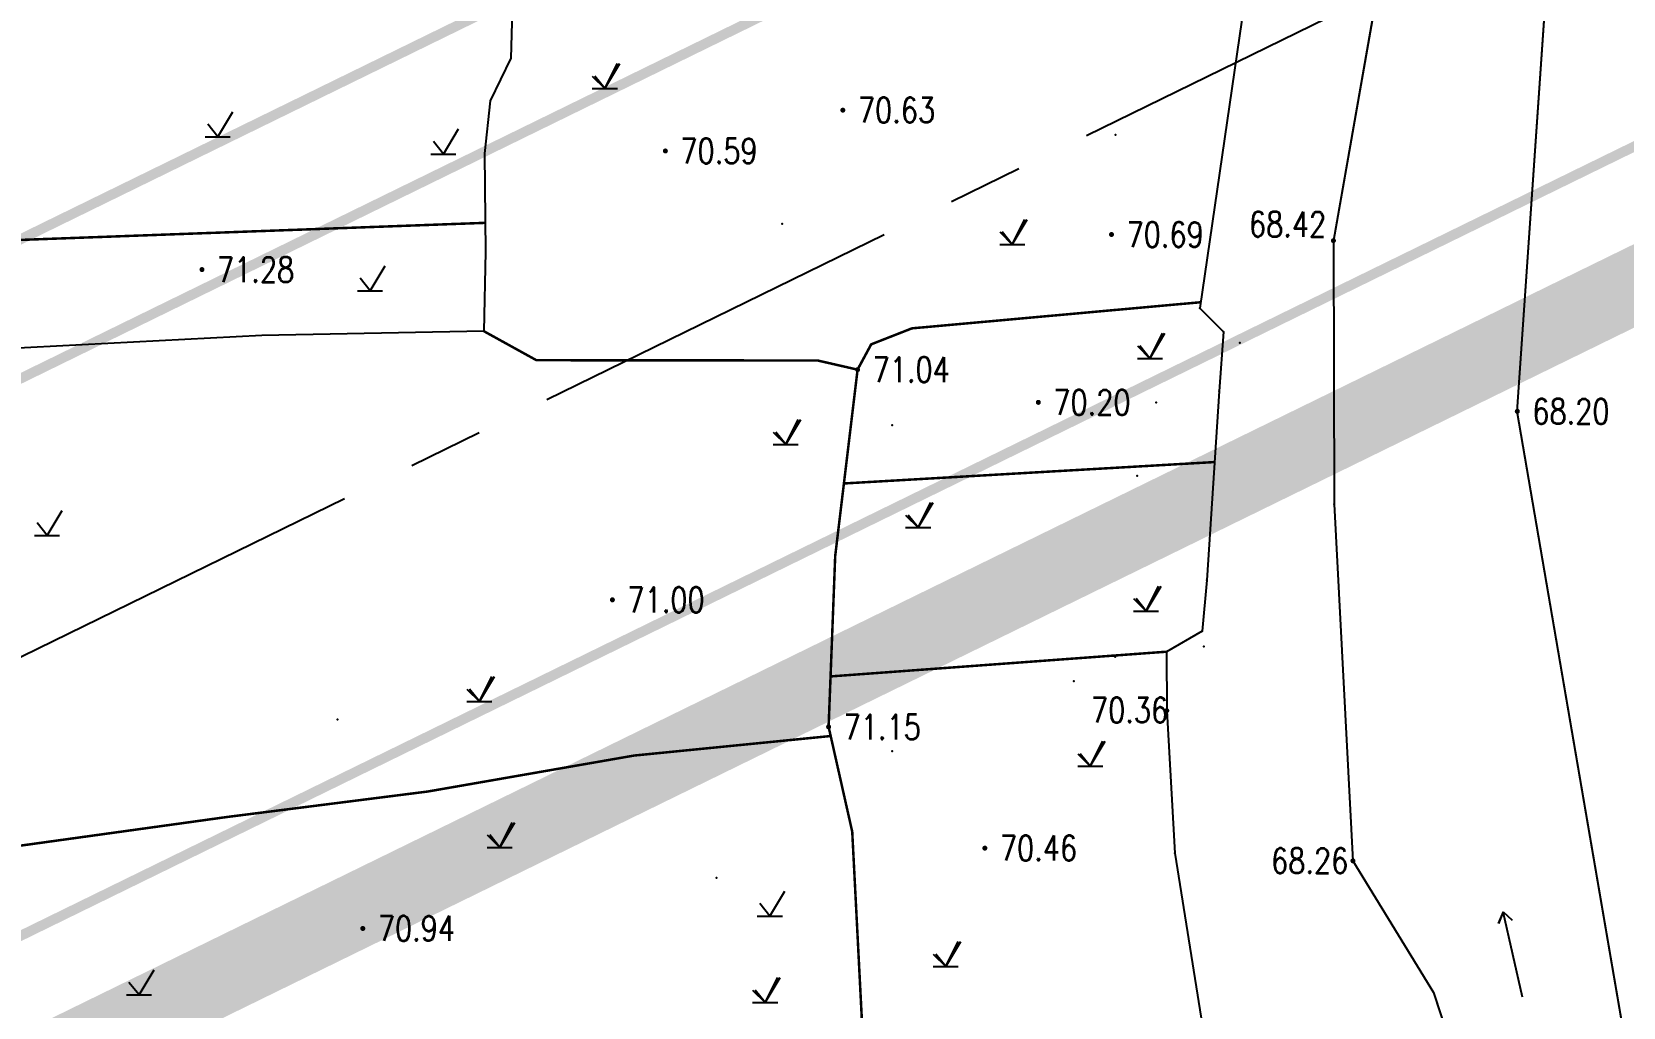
# Model space of a CAD drawing. Extents: x 10519 to 17598, y -625 to 2857.
# Drawn here: x 13783.9 to 13847.5, y 471.8 to 510.7 of the extents above; entities that cross this region are included whole.
import ezdxf
from ezdxf.enums import TextEntityAlignment as Align

# ---------------------------------------------------------------- set-up
doc = ezdxf.new("R2010")
doc.units = 0
doc.header["$MEASUREMENT"] = 0
for name, pattern in [('CENTER', [2, 1.25, -0.25, 0.25, -0.25]), ('CENTERX2', [4, 2.5, -0.5, 0.5, -0.5]), ('L94', [8, 5, -1.5, 0, -1.5])]:
    doc.linetypes.add(name, pattern=pattern)
doc.layers.get('0').update_dxf_attribs({"linetype": 'CONTINUOUS'})
for name, color, linetype in [('00000衢化东路中线', 1, 'CENTER'), ('00000道路边线', 2, 'CONTINUOUS'), ('0000原地形', 252, 'CONTINUOUS'), ('ASSIST', 252, 'CONTINUOUS'), ('GCD', 224, 'CONTINUOUS'), ('JZD', 1, 'CONTINUOUS')]:
    doc.layers.add(name, color=color, linetype=linetype)
doc.styles.add('HZ', font='txt8.shx', dxfattribs={"width": 0.8, "bigfont": 'hz.shx'})
doc.styles.add('正等线体', font='txt8.shx', dxfattribs={"width": 0.8, "bigfont": 'hz.shx'})
doc.linetypes.add('10421', pattern='A,2,[150,AAA.SHX,S=1,R=0,X=0,Y=1],1e-11', length=2)

# ---------------------------------------------------------------- blocks, each defined once
blk = doc.blocks.new('GC200')
at = {"linetype": 'Continuous', "const_width": 0.2, "flags": 128}
blk.add_lwpolyline([(-0.1, 0, 1), (0.1, 0, 1)], format="xyb", close=True, dxfattribs=at)
blk = doc.blocks.new('gc086')
for p, q in [((0, 0), (7, 0)), ((7, 0), (6.18, 0.57)), ((7, 0), (6.18, -0.57))]:
    blk.add_line(p, q)
blk = doc.blocks.new('gc123')
for p, q in [((0, 0), (1.2, 2)), ((-1, 0), (1, 0)), ((0, 0), (-0.8, 1))]:
    blk.add_line(p, q)

msp = doc.modelspace()

# ---------------------------------------------------------------- linework, layer by layer
at = {"layer": '00000衢化东路中线', "color": 6, "linetype": 'CENTERX2', "ltscale": 6}
msp.add_line((13947.302, 565.889), (13646.265, 418.624), dxfattribs=at)
at = {"layer": '00000道路边线', "const_width": 0.4}
for points in [[(13527.004, 647.223), (13452.966, 598.224, 0.414214), (13447.89, 573.279), (13556.459, 409.229, 0.342677), (13577.377, 402.16), (13603.037, 411.075, 0.034015), (13641.802, 427.574), (13798.929, 504.439), (13908.413, 557.997, 0.372894), (13921.222, 588.125), (13845.802, 822.074, 0.46943), (13824.378, 830.66), (13712.853, 770.219), (13452.966, 598.224)], [(13601.396, 415.798, 0.034046), (13639.57, 432.048), (13797.903, 509.503), (13908.939, 563.821, 0.372894), (13919.186, 587.923), (13843.783, 821.817, 0.46943), (13828.073, 828.113), (13714.914, 766.787), (13451.838, 592.681), (13449.018, 578.823), (13560.838, 409.861), (13572.734, 405.84), (13601.396, 415.798)], [(13949.57, 7.079), (13982.275, 5.635, 0.427199), (14008.378, 30.611), (14008.378, 223.919, 0.078123), (13979.581, 407.095), (13942.921, 520.813, 0.456777), (13908.142, 535.6), (13803.036, 484.183), (13650.726, 409.675, -0.033896), (13609.6, 392.183), (12970.082, 169.998, 0.48251), (12960.756, 143.406, -0.48251), (12970.082, 169.998)], [(14006.378, 20.813), (14006.378, 223.919, 0.078123), (13977.678, 406.482), (13940.885, 520.611, 0.456777), (13913.061, 532.44), (13804.062, 479.119), (13652.957, 405.2, -0.033868), (13611.241, 387.46)], [(13910.339, 531.108), (13805.233, 479.692), (13652.957, 405.2, -0.033868), (13611.241, 387.46), (12971.723, 165.275, 0.48251), (12964.987, 146.07, -1), (12956.524, 140.742, -0.48251), (12968.441, 174.721)]]:
    msp.add_lwpolyline(points, format="xyb", dxfattribs=at)
at = {"layer": '0000原地形', "linetype": 'Continuous'}
for p, q in [((13840.132, 526.457, 68.145), (13835.904, 502.378, 68.145)), ((13843.249, 495.558, 67.991), (13844.77, 517.732, 67.991)), ((13835.904, 502.378, 68.145), (13835.939, 491.856, 68.145)), ((13819.064, 498.874, 70.686), (13830.606, 499.918, 70.686)), ((13817.439, 498.236, 70.686), (13819.064, 498.874, 70.686)), ((13816.893, 497.224, 70.686), (13817.439, 498.236, 70.686)), ((13815.297, 497.59, 70.686), (13804.062, 497.601, 70.686)), ((13816.893, 497.224, 70.686), (13815.297, 497.59, 70.686)), ((13815.999, 489.779, 70.686), (13816.893, 497.224, 70.686)), ((13848.225, 466.525, 67.991), (13843.249, 495.558, 67.991)), ((13816.347, 492.677, 70.378), (13831.154, 493.532, 70.378)), ((13835.939, 491.856, 68.145), (13836.682, 477.602, 68.145)), ((13815.736, 482.953, 70.686), (13815.999, 489.779, 70.686)), ((13815.814, 484.968, 70.439), (13829.23, 485.955, 70.439)), ((13807.968, 481.807, 71.049), (13815.819, 482.587, 71.049)), ((13816.679, 478.766, 70.686), (13815.736, 482.953, 70.686)), ((13799.725, 480.37, 71.049), (13807.968, 481.807, 71.049)), ((13817.081, 470.929, 70.686), (13816.679, 478.766, 70.686)), ((13836.682, 477.602, 68.145), (13839.907, 472.343, 68.145)), ((13839.907, 472.343, 68.145), (13841.236, 468.278, 68.145))]:
    msp.add_line(p, q, dxfattribs=at)
at = {"layer": '0000原地形', "linetype": '10421'}
for p, q in [((13832.335, 511.839, 71.317), (13830.571, 499.679, 71.317)), ((13830.571, 499.679, 71.317), (13831.514, 498.735, 71.317)), ((13831.514, 498.735, 71.317), (13831.342, 496.358, 71.317)), ((13831.342, 496.358, 71.317), (13830.841, 488.814, 71.317)), ((13830.841, 488.814, 71.317), (13830.658, 486.774, 71.317)), ((13830.658, 486.774, 71.317), (13829.23, 485.955, 71.317)), ((13829.23, 485.955, 71.317), (13829.244, 483.599, 71.317)), ((13829.244, 483.599, 71.317), (13829.568, 477.909, 71.317)), ((13829.568, 477.909, 71.317), (13830.619, 471.308, 71.317))]:
    msp.add_line(p, q, dxfattribs=at)
at = {"layer": '0000原地形'}
for p, q in [((13806.796, 508.451), (13807.296, 509.451)), ((13806.296, 508.951), (13806.796, 508.451)), ((13806.296, 508.451), (13807.296, 508.451)), ((13823.072, 502.225), (13823.572, 503.225)), ((13822.572, 502.725), (13823.072, 502.225)), ((13822.572, 502.225), (13823.572, 502.225)), ((13828.571, 497.676), (13829.071, 498.676)), ((13828.071, 498.176), (13828.571, 497.676)), ((13828.071, 497.676), (13829.071, 497.676)), ((13813.525, 494.73), (13814.025, 494.23)), ((13814.025, 494.23), (13814.525, 495.23)), ((13813.525, 494.23), (13814.525, 494.23)), ((13819.313, 490.911), (13819.813, 491.911)), ((13818.813, 491.411), (13819.313, 490.911)), ((13818.813, 490.911), (13819.813, 490.911)), ((13828.42, 487.576), (13828.92, 488.576)), ((13827.92, 488.076), (13828.42, 487.576)), ((13827.92, 487.576), (13828.92, 487.576)), ((13801.288, 484.464), (13801.788, 483.964)), ((13801.788, 483.964), (13802.288, 484.964)), ((13801.288, 483.964), (13802.288, 483.964)), ((13826.188, 481.38), (13826.688, 482.38)), ((13825.688, 481.88), (13826.188, 481.38)), ((13825.688, 481.38), (13826.688, 481.38)), ((13802.596, 478.136), (13803.096, 479.136)), ((13802.096, 478.636), (13802.596, 478.136)), ((13802.096, 478.136), (13803.096, 478.136)), ((13842.678, 475.566), (13842.49, 475.103)), ((13843.459, 472.154), (13842.678, 475.566)), ((13842.678, 475.566), (13843.049, 475.23)), ((13820.416, 473.378), (13820.916, 474.378)), ((13819.916, 473.878), (13820.416, 473.378)), ((13819.916, 473.378), (13820.916, 473.378)), ((13812.701, 472.436), (13813.201, 471.936)), ((13813.201, 471.936), (13813.701, 472.936)), ((13812.701, 471.936), (13813.701, 471.936))]:
    msp.add_line(p, q, dxfattribs=at)
at = {"layer": '0000原地形', "linetype": 'Continuous'}
for p in [(13827.201, 506.607, 70.635), (13813.876, 503.052, 70.63), (13827.037, 502.622, 70.691), (13835.904, 502.378, 68.42), (13828.496, 499.727, 70.707), (13830.571, 499.679, 70.578), (13819.064, 498.874, 70.743), (13831.514, 498.735, 70.163), (13817.439, 498.236, 70.749), (13832.161, 498.293, 69.103), (13804.062, 497.601, 71.079), (13815.297, 497.59, 71.066), (13816.893, 497.224, 71.039), (13828.82, 495.917, 70.198), (13831.342, 496.358, 70.126), (13843.249, 495.558, 68.204), (13818.27, 495.012, 70.387), (13829.456, 493.434, 70.241), (13818.627, 492.809, 70.378), (13828.068, 492.976, 70.245), (13835.939, 491.856, 68.163), (13815.999, 489.779, 71.119), (13830.841, 488.814, 69.954), (13807.097, 488.028, 71.002), (13830.658, 486.774, 70.061), (13827.185, 485.747, 70.382), (13829.23, 485.955, 70.322), (13830.73, 486.168, 69.375), (13818.079, 485.123, 70.439), (13825.535, 484.778, 70.46), (13796.12, 483.25, 70.964), (13829.244, 483.599, 70.364), (13815.736, 482.953, 71.147), (13813.788, 482.385, 71.08), (13818.28, 481.986, 70.457), (13807.968, 481.807, 71.082), (13799.725, 480.37, 71.049), (13816.679, 478.766, 70.99), (13829.568, 477.909, 70.148), (13836.682, 477.602, 68.262), (13811.253, 476.925, 70.954), (13797.126, 474.898, 70.936), (13839.907, 472.343, 68.105)]:
    msp.add_point(p, dxfattribs=at)
at = {"layer": 'ASSIST', "color": 252, "flags": 128}
for points, elevation in [([(13891.421, 639.19), (13886.648, 609.29), (13881.585, 593.591), (13866.379, 575.475), (13861.293, 567.529), (13853.305, 556.519), (13841.078, 532.319), (13840.64, 528.373), (13840.132, 526.457), (13835.904, 502.378), (13835.939, 491.856), (13836.682, 477.602), (13839.907, 472.343), (13841.236, 468.278), (13839.876, 464.626), (13840.171, 461.524), (13841.009, 460.152), (13842.881, 454.663), (13844.288, 449.619), (13845.485, 444.47), (13845.65, 437.637), (13844.993, 429.869), (13843.326, 422.989), (13838.813, 416.132)], 68.145), ([(13846.633, 415.299), (13849.208, 421.281), (13852.805, 435.643), (13852.415, 440.559), (13848.225, 466.525), (13843.249, 495.558), (13844.77, 517.732), (13845.728, 526.361), (13848.809, 534.87), (13861.646, 558.509), (13880.993, 576.164), (13885.936, 582.185), (13889.35, 594.735), (13892.724, 601.371), (13893.787, 610.343), (13897.384, 636.541), (13897.503, 638.149)], 67.991)]:
    msp.add_lwpolyline(points, dxfattribs=dict(at, elevation=elevation))
msp.add_lwpolyline([(13805.364, 518.525), (13803.265, 517.803), (13803.037, 509.67), (13802.22, 507.963), (13801.993, 505.856), (13802.022, 501.935), (13801.964, 498.76), (13793.091, 498.583), (13780.781, 497.953), (13778.98, 498.61)], dxfattribs=at)
at = {"layer": 'ASSIST', "color": 252, "elevation": 71.317, "flags": 128}
msp.add_lwpolyline([(13832.335, 511.839, 0.00000207, 0.00000207, 0), (13830.571, 499.679, 0.00000207, 0.00000207, 0), (13831.514, 498.735, 0.00000207, 0.00000207, 0), (13831.342, 496.358, 0.00000207, 0.00000207, 0), (13830.841, 488.814, 0.00000207, 0.00000207, 0), (13830.658, 486.774, 0.00000207, 0.00000207, 0), (13829.23, 485.955, 0.00000207, 0.00000207, 0), (13829.244, 483.599, 0.00000207, 0.00000207, 0), (13829.568, 477.909, 0.00000207, 0.00000207, 0), (13830.619, 471.308, 0.00000207, 0.00000207, 0), (13831.703, 470.57, 0.00000207, 0.00000207, 0), (13832.764, 463.509, 0.00000207, 0.00000207, 0), (13832.946, 453.922, 0.00000207, 0.00000207, 0), (13832.396, 451.294, 0.00000207, 0.00000207, 0), (13833.922, 446.154, 0.00000207, 0.00000207, 0), (13834.769, 444.644, 0.00000207, 0.00000207, 0), (13835.702, 440.601, 0.00000207, 0.00000207, 0), (13835.913, 433.816, 0.00000207, 0.00000207, 0)], format="xyseb", dxfattribs=at)
at = {"layer": 'ASSIST', "color": 252, "const_width": 0.1, "flags": 128}
for points, elevation in [([(13778.626, 502.23), (13802.013, 503.089)], 71.365), ([(13804.285, 431.66), (13815.32, 436.46), (13819.814, 438.668), (13823.405, 439.796), (13821.796, 446.27), (13818.067, 458.304), (13817.081, 470.929), (13816.679, 478.766), (13815.736, 482.953), (13815.999, 489.779), (13816.893, 497.224), (13817.439, 498.236), (13819.064, 498.874), (13830.606, 499.918)], 70.686), ([(13820.952, 448.995), (13818.067, 458.304), (13817.081, 470.929), (13816.679, 478.766), (13815.736, 482.953), (13815.999, 489.779), (13816.893, 497.224), (13817.439, 498.236), (13819.064, 498.874), (13820.952, 499.045)], 70.686), ([(13801.964, 498.76), (13804.062, 497.601)], 71.117), ([(13816.893, 497.224), (13815.297, 497.59), (13804.062, 497.601)], 70.686), ([(13816.347, 492.677), (13831.154, 493.532)], 70.378), ([(13816.347, 492.677), (13820.952, 492.943)], 70.378), ([(13815.814, 484.968), (13829.23, 485.955)], 70.439), ([(13815.814, 484.968), (13820.952, 485.346)], 70.439), ([(13799.725, 480.37), (13807.968, 481.807), (13815.819, 482.587)], 71.049)]:
    msp.add_lwpolyline(points, dxfattribs=dict(at, elevation=elevation))
for points in [[(13791.681, 479.349), (13799.725, 480.37)], [(13791.681, 479.349), (13777.357, 477.362)]]:
    msp.add_lwpolyline(points, dxfattribs=at)
at = {"layer": 'JZD', "linetype": 'L94', "ltscale": 2, "flags": 128}
msp.add_lwpolyline([(13268.341, 851.356, 3, 3, 0), (13248.536, 838.266, 3, 3, 0), (13558.915, 369.28, 3, 3, 0), (13611.241, 387.46, 3, 3, 0.033868), (13652.957, 405.2, 3, 3, 0), (13913.061, 532.44, 3, 3, 0), (13894.603, 572.841, 3, 3, 0), (13860.135, 593.138, 3, 3, 0), (13886.499, 637.909, 3, 3, 0.035272), (13890.893, 646.74, 3, 3, 0), (13896.13, 659.439, 3, 3, 0), (13836.595, 844.116, 3, 3, 0), (13693.229, 768.684, 3, 3, 0), (13683.084, 774.501, 3, 3, 0), (13430.036, 607.032, 3, 3, 0), (13268.341, 851.356, 0, 0, 0)], format="xyseb", dxfattribs=at)

# ---------------------------------------------------------------- block references
at = {"layer": 'ASSIST', "color": 252, "xscale": 0.5, "yscale": 0.5}
for p in [(13806.796, 508.451), (13791.333, 506.526), (13800.345, 505.839), (13823.072, 502.225), (13797.42, 500.373), (13828.571, 497.676), (13814.025, 494.23), (13784.511, 490.601), (13819.313, 490.911), (13828.42, 487.576), (13801.788, 483.964), (13826.188, 481.38), (13802.596, 478.136), (13813.387, 475.39), (13820.416, 473.378), (13788.186, 472.242), (13813.201, 471.936)]:
    msp.add_blockref('gc123', p, dxfattribs=at)
at = {"layer": 'ASSIST', "color": 252}
ref = msp.add_blockref('GC200', (13816.305, 507.592, 70.63), dxfattribs=dict(at, xscale=0.5, yscale=0.5, zscale=0.5))
ref.add_attrib('height', '70.63', dxfattribs={"layer": 'GCD', "linetype": 'Continuous', "height": 1, "style": '正等线体', "width": 0.8}).set_placement((13816.905, 507.592, 70.63), align=Align.MIDDLE_LEFT)
ref = msp.add_blockref('GC200', (13809.214, 505.961, 70.592), dxfattribs=dict(at, xscale=0.5, yscale=0.5, zscale=0.5))
ref.add_attrib('height', '70.59', dxfattribs={"layer": 'GCD', "linetype": 'Continuous', "height": 1, "style": 'HZ', "width": 0.8}).set_placement((13809.814, 505.961, 70.592), align=Align.MIDDLE_LEFT)
ref = msp.add_blockref('GC200', (13835.904, 502.378, 68.42), dxfattribs=dict(at, xscale=0.5, yscale=0.5, zscale=0.5))
ref.add_attrib('height', '68.42', dxfattribs={"layer": 'GCD', "linetype": 'Continuous', "height": 1, "style": '正等线体', "width": 0.8}).set_placement((13832.529, 503.033, 68.42), align=Align.MIDDLE_LEFT)
ref = msp.add_blockref('GC200', (13827.037, 502.622, 70.691), dxfattribs=dict(at, xscale=0.5, yscale=0.5, zscale=0.5))
ref.add_attrib('height', '70.69', dxfattribs={"layer": 'GCD', "linetype": 'Continuous', "height": 1, "style": '正等线体', "width": 0.8}).set_placement((13827.637, 502.622, 70.691), align=Align.MIDDLE_LEFT)
ref = msp.add_blockref('GC200', (13790.702, 501.224, 71.28), dxfattribs=dict(at, xscale=0.5, yscale=0.5, zscale=0.5))
ref.add_attrib('height', '71.28', dxfattribs={"layer": 'GCD', "linetype": 'Continuous', "height": 1, "style": 'HZ', "width": 0.8}).set_placement((13791.302, 501.224, 71.28), align=Align.MIDDLE_LEFT)
ref = msp.add_blockref('GC200', (13816.893, 497.224, 71.039), dxfattribs=dict(at, xscale=0.5, yscale=0.5, zscale=0.5))
ref.add_attrib('height', '71.04', dxfattribs={"layer": 'GCD', "linetype": 'Continuous', "height": 1, "style": '正等线体', "width": 0.8}).set_placement((13817.493, 497.224, 71.039), align=Align.MIDDLE_LEFT)
ref = msp.add_blockref('GC200', (13824.114, 495.917, 70.198), dxfattribs=dict(at, xscale=0.5, yscale=0.5, zscale=0.5))
ref.add_attrib('height', '70.20', dxfattribs={"layer": 'GCD', "linetype": 'Continuous', "height": 1, "style": '正等线体', "width": 0.8}).set_placement((13824.714, 495.917, 70.198), align=Align.MIDDLE_LEFT)
ref = msp.add_blockref('GC200', (13843.249, 495.558, 68.204), dxfattribs=dict(at, xscale=0.5, yscale=0.5, zscale=0.5))
ref.add_attrib('height', '68.20', dxfattribs={"layer": 'GCD', "linetype": 'Continuous', "height": 1, "style": 'HZ', "width": 0.8}).set_placement((13843.849, 495.558, 68.204), align=Align.MIDDLE_LEFT)
ref = msp.add_blockref('GC200', (13807.097, 488.028, 71.002), dxfattribs=dict(at, xscale=0.5, yscale=0.5, zscale=0.5))
ref.add_attrib('height', '71.00', dxfattribs={"layer": 'GCD', "linetype": 'Continuous', "height": 1, "style": '正等线体', "width": 0.8}).set_placement((13807.697, 488.028, 71.002), align=Align.MIDDLE_LEFT)
ref = msp.add_blockref('GC200', (13829.244, 483.599, 70.364), dxfattribs=dict(at, xscale=0.5, yscale=0.5, zscale=0.5))
ref.add_attrib('height', '70.36', dxfattribs={"layer": 'GCD', "linetype": 'Continuous', "height": 1, "style": '正等线体', "width": 0.8}).set_placement((13826.216, 483.621, 70.364), align=Align.MIDDLE_LEFT)
ref = msp.add_blockref('GC200', (13815.736, 482.953, 71.147), dxfattribs=dict(at, xscale=0.5, yscale=0.5, zscale=0.5))
ref.add_attrib('height', '71.15', dxfattribs={"layer": 'GCD', "linetype": 'Continuous', "height": 1, "style": '正等线体', "width": 0.8}).set_placement((13816.336, 482.953, 71.147), align=Align.MIDDLE_LEFT)
ref = msp.add_blockref('GC200', (13821.978, 478.108, 70.457), dxfattribs=dict(at, xscale=0.5, yscale=0.5, zscale=0.5))
ref.add_attrib('height', '70.46', dxfattribs={"layer": 'GCD', "linetype": 'Continuous', "height": 1, "style": '正等线体', "width": 0.8}).set_placement((13822.578, 478.108, 70.457), align=Align.MIDDLE_LEFT)
ref = msp.add_blockref('GC200', (13836.682, 477.602, 68.262), dxfattribs=dict(at, xscale=0.5, yscale=0.5, zscale=0.5))
ref.add_attrib('height', '68.26', dxfattribs={"layer": 'GCD', "linetype": 'Continuous', "height": 1, "style": '正等线体', "width": 0.8}).set_placement((13833.412, 477.602, 68.262), align=Align.MIDDLE_LEFT)
at = {"layer": 'ASSIST', "color": 252, "xscale": 0.4999999999041683, "yscale": 0.5, "zscale": 0.5, "rotation": 102.8818525184923}
msp.add_blockref('gc086', (13843.459, 472.154), dxfattribs=at)
at = {"layer": 'ASSIST', "color": 252}
ref = msp.add_blockref('GC200', (13797.126, 474.898, 70.936), dxfattribs=dict(at, xscale=0.5, yscale=0.5, zscale=0.5))
ref.add_attrib('height', '70.94', dxfattribs={"layer": 'GCD', "linetype": 'Continuous', "height": 1, "style": '正等线体', "width": 0.8}).set_placement((13797.726, 474.898, 70.936), align=Align.MIDDLE_LEFT)
at = {"layer": 'GCD', "linetype": 'Continuous'}
ref = msp.add_blockref('GC200', (13816.305, 507.592, 70.63), dxfattribs=dict(at, xscale=0.5, yscale=0.5, zscale=0.5))
ref.add_attrib('height', '70.63', dxfattribs={"linetype": 'Continuous', "height": 1, "style": '正等线体', "width": 0.8}).set_placement((13816.905, 507.592, 70.63), align=Align.MIDDLE_LEFT)
ref = msp.add_blockref('GC200', (13835.904, 502.378, 68.42), dxfattribs=dict(at, xscale=0.5, yscale=0.5, zscale=0.5))
ref.add_attrib('height', '68.42', dxfattribs={"linetype": 'Continuous', "height": 1, "style": '正等线体', "width": 0.8}).set_placement((13832.529, 503.033, 68.42), align=Align.MIDDLE_LEFT)
ref = msp.add_blockref('GC200', (13827.037, 502.622, 70.691), dxfattribs=dict(at, xscale=0.5, yscale=0.5, zscale=0.5))
ref.add_attrib('height', '70.69', dxfattribs={"linetype": 'Continuous', "height": 1, "style": '正等线体', "width": 0.8}).set_placement((13827.637, 502.622, 70.691), align=Align.MIDDLE_LEFT)
ref = msp.add_blockref('GC200', (13816.893, 497.224, 71.039), dxfattribs=dict(at, xscale=0.5, yscale=0.5, zscale=0.5))
ref.add_attrib('height', '71.04', dxfattribs={"linetype": 'Continuous', "height": 1, "style": '正等线体', "width": 0.8}).set_placement((13817.493, 497.224, 71.039), align=Align.MIDDLE_LEFT)
ref = msp.add_blockref('GC200', (13824.114, 495.917, 70.198), dxfattribs=dict(at, xscale=0.5, yscale=0.5, zscale=0.5))
ref.add_attrib('height', '70.20', dxfattribs={"linetype": 'Continuous', "height": 1, "style": '正等线体', "width": 0.8}).set_placement((13824.714, 495.917, 70.198), align=Align.MIDDLE_LEFT)
ref = msp.add_blockref('GC200', (13843.249, 495.558, 68.204), dxfattribs=dict(at, xscale=0.5, yscale=0.5, zscale=0.5))
ref.add_attrib('height', '68.20', dxfattribs={"linetype": 'Continuous', "height": 1, "style": 'HZ', "width": 0.8}).set_placement((13843.849, 495.558, 68.204), align=Align.MIDDLE_LEFT)
ref = msp.add_blockref('GC200', (13807.097, 488.028, 71.002), dxfattribs=dict(at, xscale=0.5, yscale=0.5, zscale=0.5))
ref.add_attrib('height', '71.00', dxfattribs={"linetype": 'Continuous', "height": 1, "style": '正等线体', "width": 0.8}).set_placement((13807.697, 488.028, 71.002), align=Align.MIDDLE_LEFT)
ref = msp.add_blockref('GC200', (13829.244, 483.599, 70.364), dxfattribs=dict(at, xscale=0.5, yscale=0.5, zscale=0.5))
ref.add_attrib('height', '70.36', dxfattribs={"linetype": 'Continuous', "height": 1, "style": '正等线体', "width": 0.8}).set_placement((13826.216, 483.621, 70.364), align=Align.MIDDLE_LEFT)
ref = msp.add_blockref('GC200', (13815.736, 482.953, 71.147), dxfattribs=dict(at, xscale=0.5, yscale=0.5, zscale=0.5))
ref.add_attrib('height', '71.15', dxfattribs={"linetype": 'Continuous', "height": 1, "style": '正等线体', "width": 0.8}).set_placement((13816.336, 482.953, 71.147), align=Align.MIDDLE_LEFT)
ref = msp.add_blockref('GC200', (13821.978, 478.108, 70.457), dxfattribs=dict(at, xscale=0.5, yscale=0.5, zscale=0.5))
ref.add_attrib('height', '70.46', dxfattribs={"linetype": 'Continuous', "height": 1, "style": '正等线体', "width": 0.8}).set_placement((13822.578, 478.108, 70.457), align=Align.MIDDLE_LEFT)
ref = msp.add_blockref('GC200', (13836.682, 477.602, 68.262), dxfattribs=dict(at, xscale=0.5, yscale=0.5, zscale=0.5))
ref.add_attrib('height', '68.26', dxfattribs={"linetype": 'Continuous', "height": 1, "style": '正等线体', "width": 0.8}).set_placement((13833.412, 477.602, 68.262), align=Align.MIDDLE_LEFT)
ref = msp.add_blockref('GC200', (13797.126, 474.898, 70.936), dxfattribs=dict(at, xscale=0.5, yscale=0.5, zscale=0.5))
ref.add_attrib('height', '70.94', dxfattribs={"linetype": 'Continuous', "height": 1, "style": '正等线体', "width": 0.8}).set_placement((13797.726, 474.898, 70.936), align=Align.MIDDLE_LEFT)

doc.saveas('drawing.dxf')
